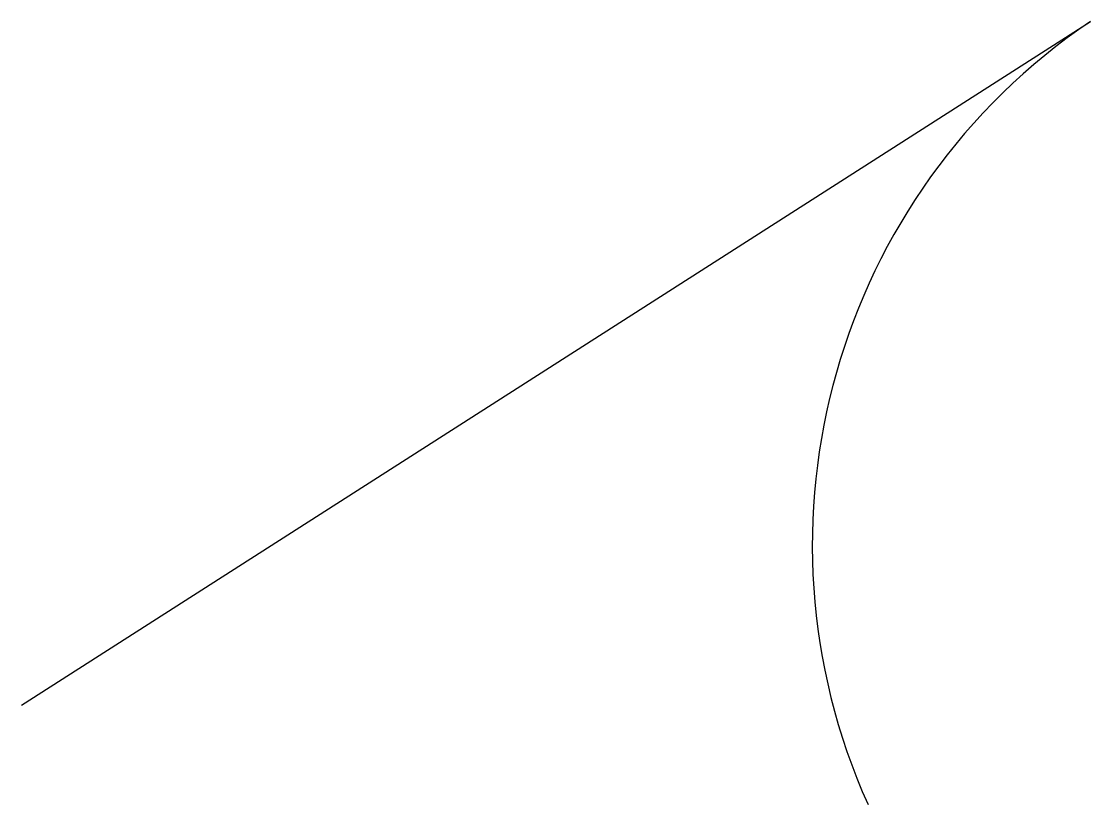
# Model space of a CAD drawing. Extents: x 0.83 to 5.3, y 2.47 to 5.75.
import ezdxf

# ---------------------------------------------------------------- set-up
doc = ezdxf.new("R2010")
doc.units = 0
doc.header["$MEASUREMENT"] = 0
doc.layers.get('0').update_dxf_attribs({"linetype": 'CONTINUOUS'})

msp = doc.modelspace()

# ---------------------------------------------------------------- linework, layer by layer
msp.add_lwpolyline([(0.8301, 2.8893), (5.2968, 5.7454, 0.364881), (4.367, 2.4742, -1.764539)], format="xyb")

doc.saveas('drawing.dxf')
